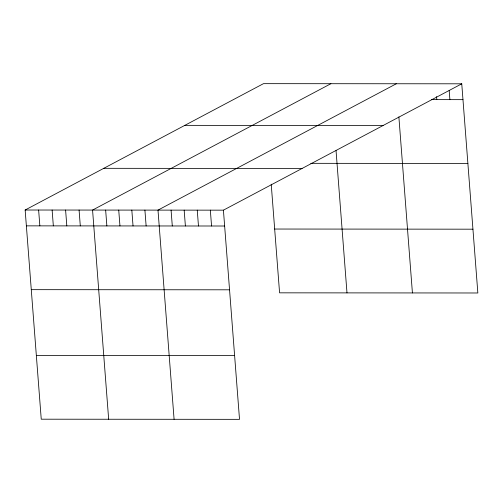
<?xml version="1.0" encoding="UTF-8"?>
<svg xmlns="http://www.w3.org/2000/svg" width="503" height="503" viewBox="0 0 503 503"><rect width="100%" height="100%" fill="white"/><g stroke="black" fill="none" stroke-linecap="round" stroke-linejoin="round"><path stroke-width="0.75" d="M461.754 83.806L223.42 210.166L239.516 419.345L41.246 419.194L25.15 210.015L263.484 83.655L461.754 83.806L477.85 292.985L279.58 292.834L271.218 184.18M330.892 83.705L92.565 210.065L108.661 419.244M396.326 83.756L157.992 210.116L174.088 419.295M431.411 99.625L462.974 99.651M184.834 125.354L383.104 125.505M310.804 163.33L467.884 163.45M103.8 168.316L302.07 168.467M25.15 210.015L223.42 210.166M26.37 225.86L224.64 226.01M274.669 229.035L472.939 229.186M31.28 289.659L229.55 289.81M36.335 355.395L234.612 355.546M449.192 90.584L449.889 99.638M436.573 96.614L436.799 99.632M398.873 116.866L412.422 292.935M336.042 150.592L346.988 292.884M210.336 210.153L211.556 225.998M197.251 210.147L198.471 225.992M184.167 210.135L185.387 225.979M171.077 210.128L172.296 225.966M144.908 210.109L146.128 225.948M131.824 210.097L133.037 225.941M118.733 210.084L119.953 225.929M105.649 210.078L106.869 225.922M79.078 210.059L80.298 225.897M65.597 210.047L66.817 225.891M52.117 210.034L53.337 225.878M38.63 210.028L39.85 225.872"/></g></svg>
